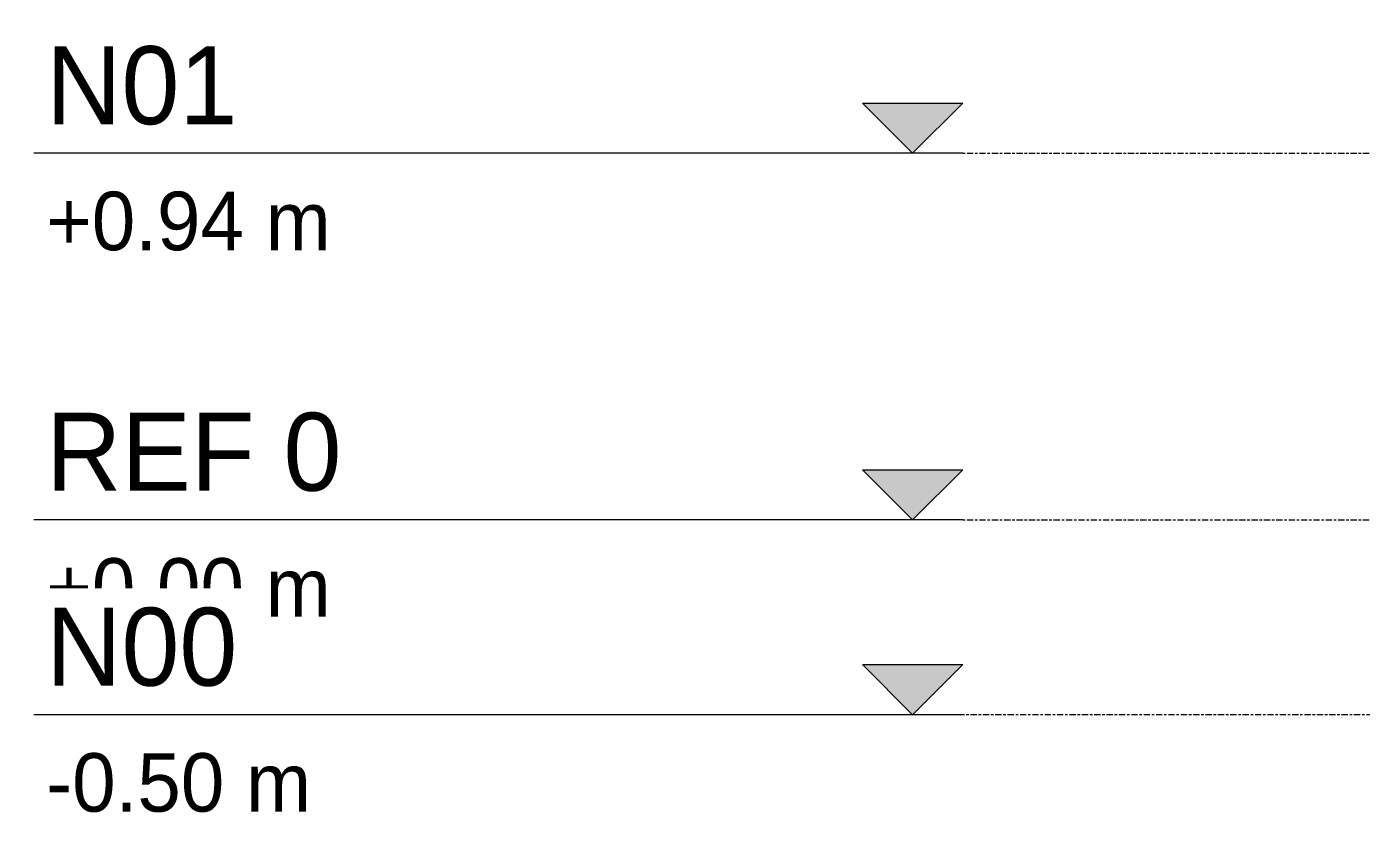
# Model space of a CAD drawing. Header units: centimetres. Extents: x -6111 to 13767, y -285 to 1600.
# Drawn here: x -6111.5 to -5768.9, y -78.6 to 126.5 of the extents above; entities that cross this region are included whole.
import ezdxf

# ---------------------------------------------------------------- set-up
doc = ezdxf.new("R2010")
doc.units = ezdxf.units.CM
doc.linetypes.add('Centre', pattern=[3.175, 0.635, -0.475, 1.59, -0.475])
doc.layers.add('A-FLOR-LEVL', color=7, linetype='Continuous', lineweight=9)
doc.styles.add('Century Gothic', font='GOTHIC.TTF', dxfattribs={"height": 20})
doc.styles.add('Century Gothic_1', font='GOTHIC.TTF', dxfattribs={"height": 15})

# ---------------------------------------------------------------- blocks, each defined once
blk = doc.blocks.new('Level - Con_Triangulo-1145637-Elevación Eje 1')
at = {"layer": 'A-FLOR-LEVL', "true_color": 0xe2e2e2}
blk.add_hatch(color=254, dxfattribs=at).paths.add_polyline_path([(-5896.92, 12.86), (-5884.06, 0), (-5871.2, 12.86)])
at = {"layer": 'A-FLOR-LEVL', "color": 253, "true_color": 0xaaaaaa}
for p, q in [((-5896.92, 12.86), (-5871.2, 12.86)), ((-5884.06, 0), (-5896.92, 12.86)), ((-5871.2, 12.86), (-5884.06, 0)), ((-5871.2, 0), (-6109.64, 0))]:
    blk.add_line(p, q, dxfattribs=at)

msp = doc.modelspace()

# ---------------------------------------------------------------- linework, layer by layer
at = {"layer": 'A-FLOR-LEVL', "color": 253, "linetype": 'Centre', "true_color": 0xaaaaaa}
for p, q in [((-5871.196, 94), (-4396.473, 94)), ((-5871.196, 0), (-4396.473, 0)), ((-4396.473, -50), (-5871.196, -50))]:
    msp.add_line(p, q, dxfattribs=at)

# ---------------------------------------------------------------- block references
at = {"layer": 'A-FLOR-LEVL', "color": 253, "true_color": 0xaaaaaa}
for p in [(0, 94), (0, 0), (0, -50)]:
    msp.add_blockref('Level - Con_Triangulo-1145637-Elevación Eje 1', p, dxfattribs=at)

# ---------------------------------------------------------------- texts
at = {"layer": 'A-FLOR-LEVL', "color": 9, "true_color": 0xb7b7b7, "char_height": 15, "attachment_point": 1, "style": 'Century Gothic_1', "bg_fill": 3, "box_fill_scale": 1.25, "bg_fill_color": 256, "bg_fill_true_color": 13158600, "bg_fill_transparency": 0}
for s, insert, width in [('+0.94 m', (-6106.453, 84.156), 97.80587), ('+0.00 m', (-6106.453, -9.844), 97.80587), ('-0.50 m', (-6106.453, -59.844), 90.59069)]:
    msp.add_mtext(s, dxfattribs=dict(at, insert=insert, width=width))

# ---------------------------------------------------------------- next in the draw order: texts
at = {"layer": 'A-FLOR-LEVL', "color": 9, "true_color": 0xb7b7b7, "char_height": 20, "attachment_point": 1, "style": 'Century Gothic', "bg_fill": 3, "box_fill_scale": 1.25, "bg_fill_color": 256, "bg_fill_true_color": 13158600, "bg_fill_transparency": 0}
for s, insert, width in [('N01', (-6106.453, 121.468), 64.135), ('REF 0', (-6106.453, 27.468), 84.97887), ('N00', (-6106.453, -22.532), 64.135)]:
    msp.add_mtext(s, dxfattribs=dict(at, insert=insert, width=width))

doc.saveas('drawing.dxf')
